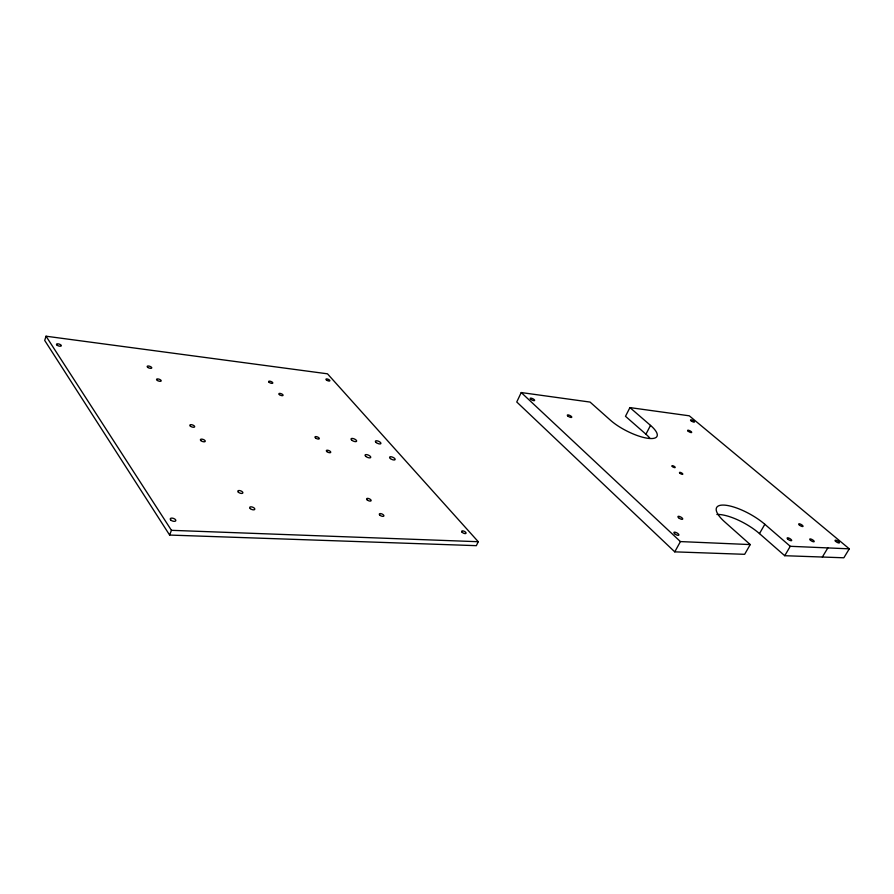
<?xml version="1.0" encoding="UTF-8"?>
<svg xmlns="http://www.w3.org/2000/svg" width="894" height="894" viewBox="0 0 894 894"><rect width="100%" height="100%" fill="white"/><g stroke="black" fill="none" stroke-linecap="round" stroke-linejoin="round"><path stroke-width="1.34" d="M46.041 336.211L44.7 340.424L169.625 535.059L476.346 545.664L478.256 541.719L327.483 373.815L46.041 336.211L171.436 530.321L169.625 535.059M649.77 438.06A29.301 9.063 27 0 0 645.937 434.205L625.487 416.302L629.935 407.597L650.519 425.399A29.39 8.884 26.9 0 1 648.206 438.351A29.39 8.884 26.9 0 1 610.557 420.314L590.062 402.077L521.236 392.555L516.754 401.987L674.758 551.855L744.646 554.314L750.245 544.58L724.743 521.906A32.586 10.482 29.1 0 1 724.285 505.11A32.586 10.482 29.1 0 1 764.839 524.297L790.274 546.301L849.3 548.838L843.847 557.789L784.731 555.71L759.475 533.606A32.475 10.683 29.2 0 0 716.899 514.475M645.937 434.205L650.519 425.399M674.758 551.855L680.423 541.585L750.245 544.58M759.475 533.606L764.839 524.297M784.731 555.71L790.274 546.301M822.357 557.029L827.844 547.921M171.436 530.321L478.256 541.719M629.935 407.597L689.285 415.811L849.3 548.838M521.236 392.555L680.423 541.585M170.799 520.04A2.917 1.397 18.9 0 0 175.615 520.956A2.917 1.397 18.9 0 0 172.665 518.185A2.917 1.397 18.9 0 0 170.799 520.04M462.03 532.154A2.403 1.017 25.5 0 0 465.852 533.461A2.403 1.017 25.5 0 0 463.707 531.07A2.403 1.017 25.5 0 0 462.03 532.154M326.478 380.028A2.112 0.76 22.5 0 0 329.808 380.878A2.112 0.76 22.5 0 0 327.461 379.022A2.112 0.76 22.5 0 0 326.478 380.028M57.261 345.341A2.559 0.983 17.5 0 0 61.306 345.855A2.559 0.983 17.5 0 0 58.132 343.844A2.559 0.983 17.5 0 0 57.261 345.341M379.972 515.246A2.492 1.084 23.8 0 0 383.839 516.05A2.492 1.084 23.8 0 0 380.978 513.648A2.492 1.084 23.8 0 0 379.972 515.246M367.244 499.969A2.458 1.05 23.5 0 0 371.077 500.785A2.458 1.05 23.5 0 0 368.272 498.439A2.458 1.05 23.5 0 0 367.244 499.969M250.286 508.608A2.716 1.24 20.9 0 0 254.678 509.479A2.716 1.24 20.9 0 0 251.784 506.909A2.716 1.24 20.9 0 0 250.286 508.608M238.396 492.236A2.682 1.207 20.6 0 0 242.732 493.119A2.682 1.207 20.6 0 0 239.905 490.605A2.682 1.207 20.6 0 0 238.396 492.236M200.904 440.619A2.581 1.095 19.9 0 0 205.106 441.547A2.581 1.095 19.9 0 0 202.457 439.222A2.581 1.095 19.9 0 0 200.904 440.619M190.355 426.103A2.548 1.062 19.7 0 0 194.512 427.03A2.548 1.062 19.7 0 0 191.931 424.762A2.548 1.062 19.7 0 0 190.355 426.103M157.433 380.498A2.458 0.961 19.2 0 0 161.199 380.933A2.458 0.961 19.2 0 0 158.003 378.933A2.458 0.961 19.2 0 0 157.433 380.498M148.013 367.523A2.436 0.939 19.1 0 0 151.757 367.993A2.436 0.939 19.1 0 0 148.605 366.015A2.436 0.939 19.1 0 0 148.013 367.523M269.139 382.319A2.235 0.838 21.4 0 0 272.715 383.202A2.235 0.838 21.4 0 0 270.323 381.257A2.235 0.838 21.4 0 0 269.139 382.319M279.386 394.612A2.257 0.86 21.6 0 0 282.985 395.483A2.257 0.86 21.6 0 0 280.56 393.494A2.257 0.86 21.6 0 0 279.386 394.612M326.925 451.626A2.358 0.961 22.5 0 0 330.657 452.476A2.358 0.961 22.5 0 0 328.031 450.297A2.358 0.961 22.5 0 0 326.925 451.626M315.537 437.971A2.336 0.939 22.3 0 0 319.236 438.82A2.336 0.939 22.3 0 0 316.655 436.685A2.336 0.939 22.3 0 0 315.537 437.971M390.421 458.577A3.028 1.196 23.8 0 0 395.092 459.65A3.028 1.196 23.8 0 0 391.594 456.845A3.028 1.196 23.8 0 0 390.421 458.577M376.206 442.552A2.984 1.162 23.4 0 0 380.844 443.636A2.984 1.162 23.4 0 0 377.424 440.887A2.984 1.162 23.4 0 0 376.206 442.552M351.811 440.217A3.028 1.196 23 0 0 356.561 441.323A3.028 1.196 23 0 0 353.13 438.541A3.028 1.196 23 0 0 351.811 440.217M365.869 456.454A3.073 1.229 23.3 0 0 370.664 457.549A3.073 1.229 23.3 0 0 367.155 454.7A3.073 1.229 23.3 0 0 365.869 456.454M679.943 473.239A1.866 0.592 27.9 0 0 682.759 474.278A1.866 0.592 27.9 0 0 680.77 472.524A1.866 0.592 27.9 0 0 679.943 473.239M672.344 466.523A1.855 0.581 27.8 0 0 675.149 467.573A1.855 0.581 27.8 0 0 673.182 465.841A1.855 0.581 27.8 0 0 672.344 466.523M835.443 541.149A2.514 0.749 30 0 0 839.254 542.96A2.514 0.749 30 0 0 837.052 540.635A2.514 0.749 30 0 0 835.443 541.149M674.579 533.673A2.805 0.983 28.6 0 0 678.803 535.182A2.805 0.983 28.6 0 0 675.83 532.411A2.805 0.983 28.6 0 0 674.579 533.673M530.623 399.16A2.458 0.782 25.6 0 0 534.478 400.613A2.458 0.782 25.6 0 0 532.142 398.433A2.458 0.782 25.6 0 0 530.623 399.16M691.107 420.795A2.201 0.615 27.5 0 0 694.437 422.069A2.201 0.615 27.5 0 0 692.057 420.091A2.201 0.615 27.5 0 0 691.107 420.795M799.392 525.057A2.503 0.76 29.6 0 0 803.013 526.398A2.503 0.76 29.6 0 0 800.141 523.985A2.503 0.76 29.6 0 0 799.392 525.057M688.201 431.21A2.269 0.648 27.6 0 0 691.621 432.506A2.269 0.648 27.6 0 0 689.185 430.461A2.269 0.648 27.6 0 0 688.201 431.21M567.813 415.967A2.458 0.782 26.2 0 0 571.635 417.397A2.458 0.782 26.2 0 0 569.232 415.185A2.458 0.782 26.2 0 0 567.813 415.967M678.557 517.715A2.716 0.928 28.5 0 0 682.647 519.202A2.716 0.928 28.5 0 0 679.764 516.553A2.716 0.928 28.5 0 0 678.557 517.715M810.489 540.278A2.559 0.782 29.9 0 0 814.177 541.63A2.559 0.782 29.9 0 0 811.227 539.138A2.559 0.782 29.9 0 0 810.489 540.278M787.871 539.183A2.593 0.816 29.7 0 0 791.648 540.557A2.593 0.816 29.7 0 0 788.687 538.02A2.593 0.816 29.7 0 0 787.871 539.183"/></g></svg>
